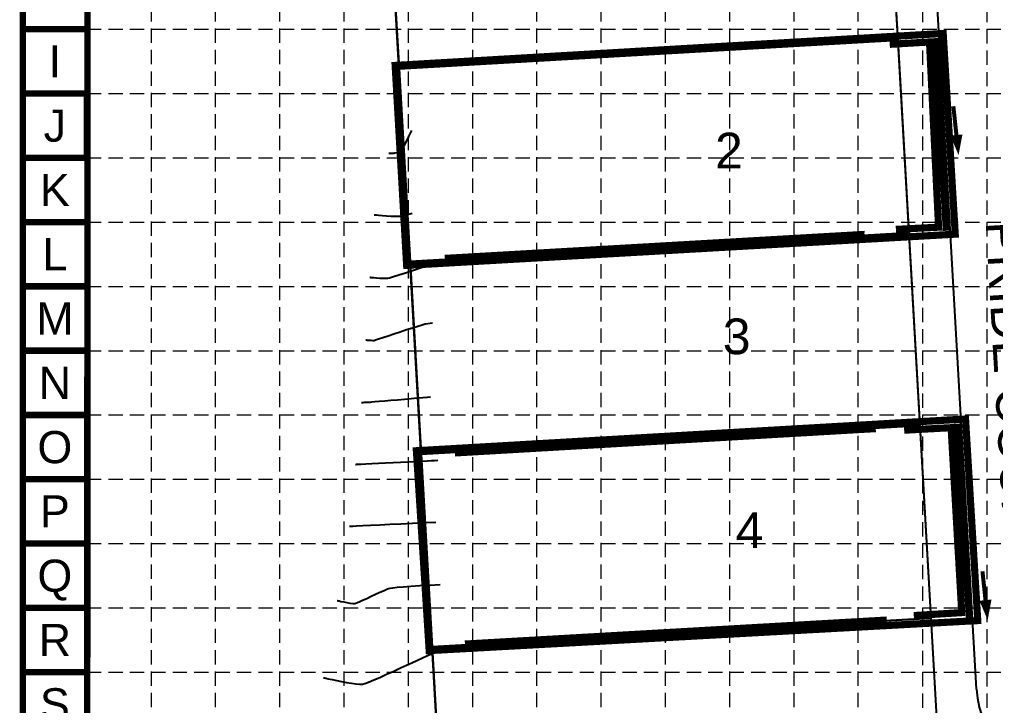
# Model space of a CAD drawing. Header units: inches. Extents: x 2547543 to 2548696, y 7125653 to 7126375.
# Drawn here: x 2547542.7 to 2547816, y 7126023.1 to 7126215.1 of the extents above; entities that cross this region are included whole.
import ezdxf
from ezdxf.enums import TextEntityAlignment as Align

# ---------------------------------------------------------------- set-up
doc = ezdxf.new("R2010")
doc.units = ezdxf.units.IN
doc.header["$MEASUREMENT"] = 0
doc.linetypes.add('HIDDEN', pattern=[0.375, 0.25, -0.125])
doc.linetypes.add('HIDDEN2', pattern=[0.1875, 0.125, -0.0625])
for name, color, linetype in [('BASE', 7, 'Continuous'), ('C-FLOW-ARR', 2, 'Continuous'), ('C-GRAD-WALL-SIDE', 2, 'HIDDEN2'), ('C-ROAD-BACK-N', 1, 'Continuous'), ('EROSION BLANKET', 84, 'Continuous'), ('GRID', 254, 'HIDDEN'), ('LIMITS OF DISTURBANCE', 1, 'HIDDEN'), ('SILT FENCE', 200, 'Continuous'), ('V-AREA', 6, 'Continuous'), ('V-PROP-E', 3, 'Continuous'), ('V-PROP-SUBD-IDEN-N', 7, 'Continuous'), ('V-PROP-SUBD-N', 7, 'Continuous'), ('V-RWAY-LABL-E', 1, 'Continuous'), ('V-RWAY-N', 4, 'Continuous'), ('V-TOPO-MAJR-E', 6, 'Continuous'), ('V-TOPO-MINR-E', 14, 'Continuous')]:
    doc.layers.add(name, color=color, linetype=linetype)
doc.styles.get("Standard").update_dxf_attribs({"font": 'ARIAL.TTF'})

msp = doc.modelspace()

# ---------------------------------------------------------------- linework, layer by layer
at = {"layer": 'BASE', "const_width": 1.799999999973807}
for points in [[(2547543.583313602, 7125654.376313475), (2548695.583313586, 7125654.376313475), (2548695.583313586, 7126374.376313465), (2547543.583313602, 7126374.376313465)], [(2547561.543997881, 7125672.371599755), (2548677.633600889, 7125672.340385177), (2548677.610338688, 7126356.384924904), (2547561.770809304, 7126356.405646428)]]:
    msp.add_lwpolyline(points, close=True, dxfattribs=at)
for points in [[(2547561.583313602, 7126212.376313467), (2547543.583313602, 7126212.376313467)], [(2547561.583313602, 7126194.376313467), (2547543.583313602, 7126194.376313467)], [(2547561.583313602, 7126176.376313468), (2547561.583313602, 7126194.376313467)], [(2547561.583313602, 7126176.376313468), (2547543.583313602, 7126176.376313468)], [(2547561.583313602, 7126158.376313468), (2547543.583313602, 7126158.376313468)], [(2547561.583313602, 7126140.376313468), (2547543.583313602, 7126140.376313468)], [(2547561.583313602, 7126122.376313468), (2547543.583313602, 7126122.376313468)], [(2547561.583313602, 7126104.376313468), (2547543.583313602, 7126104.376313468)], [(2547561.583313602, 7126086.376313468), (2547543.583313602, 7126086.376313468)], [(2547561.583313602, 7126068.376313468), (2547543.583313602, 7126068.376313468)], [(2547561.583313602, 7126050.376313469), (2547543.583313602, 7126050.376313469)], [(2547561.583313602, 7126032.376313469), (2547543.583313602, 7126032.376313469)]]:
    msp.add_lwpolyline(points, dxfattribs=at)
at = {"layer": 'C-FLOW-ARR', "color": 7, "const_width": 1.125}
for points in [[(2547805.110548734, 7126182.726649622), (2547804.246881572, 7126190.793035371)], [(2547813.256974375, 7126052.542253294), (2547812.393307213, 7126060.608639043)]]:
    msp.add_lwpolyline(points, dxfattribs=at)
at = {"layer": 'C-FLOW-ARR', "color": 7}
for points in [[(2547805.709394164, 7126177.133617426, 0, 3.375, 0), (2547805.110548734, 7126182.726649622, 2.25, 2.25, 0)], [(2547813.855819805, 7126046.949221098, 0, 3.375, 0), (2547813.256974375, 7126052.542253294, 2.25, 2.25, 0)]]:
    msp.add_lwpolyline(points, format="xyseb", dxfattribs=at)
at = {"layer": 'C-GRAD-WALL-SIDE', "color": 4, "const_width": 2}
for points in [[(2547779.385109705, 7126154.627481727), (2547661.838642328, 7126147.88404109)], [(2547782.477912522, 7126100.716123267), (2547664.650996121, 7126093.956593747)], [(2547785.57071534, 7126046.80476481), (2547667.463349914, 7126040.029146407)]]:
    msp.add_lwpolyline(points, dxfattribs=at)
at = {"layer": 'C-GRAD-WALL-SIDE', "color": 4, "linetype": 'Continuous'}
for points in [[(2547779.327835579, 7126155.625840217), (2547661.786561702, 7126148.882697523)], [(2547779.442383832, 7126153.629123237), (2547661.890722954, 7126146.885384657)], [(2547782.420638396, 7126101.714481757), (2547664.598915495, 7126094.955250183)], [(2547782.535186648, 7126099.717764777), (2547664.703076747, 7126092.957937318)], [(2547667.411269288, 7126041.02780284), (2547785.513441213, 7126047.8031233)], [(2547667.51543054, 7126039.030489975), (2547785.627989466, 7126045.80640632)]]:
    msp.add_lwpolyline(points, dxfattribs=at)
at = {"layer": 'C-ROAD-BACK-N', "color": 7}
msp.add_line((2547810.71058254, 7126027.623331104), (2547797.147262902, 7126264.048680569), dxfattribs=at)
msp.add_arc((2547835.669544789, 7126029.055184261), 25, 183.2833624749331, 273.2833624749331, dxfattribs=at)
at = {"layer": 'EROSION BLANKET', "ltscale": 60, "const_width": 2}
for points in [[(2547799.150386869, 7126209.87257712), (2547802.280095684, 7126155.932653951)], [(2547805.251609893, 7126101.945140596), (2547808.744480715, 7126047.699618334)]]:
    msp.add_lwpolyline(points, dxfattribs=at)
at = {"layer": 'GRID', "color": 252, "linetype": 'HIDDEN', "lineweight": 0, "ltscale": 16}
for p, q in [((2547579.523132143, 7126356.547205457), (2547579.523132143, 7125726.296813901)), ((2547597.523132143, 7126356.547205457), (2547597.523132143, 7125726.296813901)), ((2547615.523132142, 7126356.547205457), (2547615.523132142, 7125726.296813901)), ((2547633.523132142, 7126356.547205457), (2547633.523132142, 7125726.296813901)), ((2547651.523132142, 7126356.547205457), (2547651.523132142, 7125726.296813901)), ((2547669.523132142, 7126356.547205457), (2547669.523132142, 7125726.296813901)), ((2547687.523132141, 7126356.547205457), (2547687.523132141, 7125726.296813901)), ((2547705.523132141, 7126356.547205457), (2547705.523132141, 7125726.296813901)), ((2547723.523132141, 7126356.547205457), (2547723.523132141, 7125726.296813901)), ((2547741.52313214, 7126356.547205457), (2547741.52313214, 7125726.296813901)), ((2547759.52313214, 7126356.547205457), (2547759.52313214, 7125726.296813901)), ((2547777.52313214, 7126356.547205457), (2547777.52313214, 7125726.296813901)), ((2547795.583313599, 7126356.376313465), (2547795.583313599, 7125726.296813901)), ((2547813.583313598, 7126356.376313465), (2547813.583313598, 7125726.296813901)), ((2547561.583313602, 7126212.376313467), (2548677.583313586, 7126212.376313467)), ((2547561.583313602, 7126194.376313467), (2548677.583313586, 7126194.376313467)), ((2547561.583313602, 7126176.376313468), (2548677.583313586, 7126176.376313468)), ((2547561.583313602, 7126158.376313468), (2548677.583313586, 7126158.376313468)), ((2547561.583313602, 7126140.376313468), (2548677.583313586, 7126140.376313468)), ((2547561.583313602, 7126122.376313468), (2548677.583313586, 7126122.376313468)), ((2547561.583313602, 7126104.376313468), (2548677.583313586, 7126104.376313468)), ((2547561.583313602, 7126086.376313468), (2548677.583313586, 7126086.376313468)), ((2547561.583313602, 7126068.376313468), (2548677.583313586, 7126068.376313468)), ((2547561.583313602, 7126050.376313469), (2548677.583313586, 7126050.376313469)), ((2547561.583313602, 7126032.376313469), (2548677.583313586, 7126032.376313469))]:
    msp.add_line(p, q, dxfattribs=at)
at = {"layer": 'LIMITS OF DISTURBANCE', "color": 1, "ltscale": 60, "const_width": 2}
for points in [[(2547801.401629456, 7126211.177969604), (2547647.895138307, 7126202.227110364), (2547651.11543723, 7126146.26208145), (2547804.771617772, 7126154.987866409)], [(2547807.657615779, 7126103.243919881), (2547653.840943933, 7126094.365202223), (2547657.430622336, 7126038.41217294), (2547811.076642025, 7126046.816119625)]]:
    msp.add_lwpolyline(points, close=True, dxfattribs=at)
at = {"layer": 'SILT FENCE', "ltscale": 60, "const_width": 2}
for points in [[(2547786.426918559, 7126208.129223889), (2547797.561998751, 7126208.791870113), (2547800.106714923, 7126156.944391936), (2547788.150891177, 7126156.327528588)], [(2547790.467248585, 7126100.105911052), (2547803.619636904, 7126100.817239307), (2547806.595020984, 7126049.04957225), (2547793.16585583, 7126048.219188635)]]:
    msp.add_lwpolyline(points, dxfattribs=at)
at = {"layer": 'V-AREA', "color": 7}
for p, q in [((2547644.915525241, 7126272.46168951), (2547649.001599421, 7126201.236389086)), ((2547788.771788013, 7126209.254766759), (2547786.142218206, 7126255.091403906)), ((2547649.001599421, 7126201.236389086), (2547788.771788013, 7126209.254766759)), ((2547788.771788014, 7126209.25476676), (2547649.001599421, 7126201.236389088)), ((2547791.86459083, 7126155.343408302), (2547788.771788014, 7126209.25476676)), ((2547649.001599421, 7126201.236389088), (2547652.094402237, 7126147.32503063)), ((2547652.094402237, 7126147.32503063), (2547791.86459083, 7126155.343408302)), ((2547791.864590829, 7126155.343408302), (2547652.094402237, 7126147.32503063)), ((2547794.957393647, 7126101.432049843), (2547791.864590829, 7126155.343408302)), ((2547652.094402237, 7126147.32503063), (2547655.187205054, 7126093.413672173)), ((2547655.187205054, 7126093.413672173), (2547794.957393647, 7126101.432049843)), ((2547794.957393648, 7126101.432049843), (2547655.187205053, 7126093.413672172)), ((2547798.050196465, 7126047.520691387), (2547794.957393648, 7126101.432049843)), ((2547655.187205053, 7126093.413672172), (2547658.28000787, 7126039.502313715)), ((2547658.28000787, 7126039.502313715), (2547798.050196465, 7126047.520691387)), ((2547798.050196465, 7126047.520691387), (2547658.280007871, 7126039.502313715)), ((2547801.142999281, 7125993.609332931), (2547798.050196465, 7126047.520691387)), ((2547658.280007871, 7126039.502313715), (2547661.372810687, 7125985.590955258))]:
    msp.add_line(p, q, dxfattribs=at)
at = {"layer": 'V-PROP-E', "color": 7}
msp.add_line((2547666.211702047, 7125901.243125121), (2547644.915525241, 7126272.461689509), dxfattribs=at)
at = {"layer": 'V-PROP-SUBD-N'}
for p, q in [((2547649.00159942, 7126201.236389087), (2547788.771788014, 7126209.254766759)), ((2547652.094402237, 7126147.32503063), (2547791.864590831, 7126155.343408303)), ((2547655.187205054, 7126093.413672173), (2547794.957393648, 7126101.432049843)), ((2547658.28000787, 7126039.502313714), (2547798.050196465, 7126047.520691386))]:
    msp.add_line(p, q, dxfattribs=at)
at = {"layer": 'V-RWAY-N', "color": 7}
msp.add_line((2547801.319965513, 7125990.524593767), (2547786.142218206, 7126255.091403905), dxfattribs=at)
at = {"layer": 'V-TOPO-MAJR-E', "color": 35, "extrusion": (0.8961621557190116, -0.4437267071712657, 0), "elevation": -878968.3414878333}
msp.add_lwpolyline([(7516674.45049397, 600.0000000000009), (7516676.072550173, 600.0000000000009)], dxfattribs=at)
at = {"layer": 'V-TOPO-MAJR-E', "color": 35, "extrusion": (0.8986745766805228, -0.4386160111396794, 0), "elevation": -836147.8158941376}
msp.add_lwpolyline([(7521559.768755524, 600.0000000000009), (7521561.618467611, 600.0000000000009)], dxfattribs=at)
at = {"layer": 'V-TOPO-MAJR-E', "color": 35, "extrusion": (0.8839332420058692, -0.4676131132431954, 0), "elevation": -1080342.173639154}
msp.add_lwpolyline([(7490381.023867678, 600), (7490381.921788977, 600)], dxfattribs=at)
at = {"layer": 'V-TOPO-MAJR-E', "color": 35, "extrusion": (0.8922016729296207, -0.4516372159395038, 0), "elevation": -945429.986132483}
msp.add_lwpolyline([(7508603.244793799, 600.0000000000005), (7508604.549539695, 600.0000000000005)], dxfattribs=at)
at = {"layer": 'V-TOPO-MAJR-E', "color": 35}
for points, elevation in [([(2547646.136882814, 7126177.699932613), (2547646.165210962, 7126177.698102023)], 600), ([(2547646.165210962, 7126177.698102023), (2547646.252336401, 7126177.690617041)], 600), ([(2547646.252336401, 7126177.690617041), (2547646.443434332, 7126177.672798378)], 600), ([(2547646.443434332, 7126177.672798378), (2547646.766859843, 7126177.645047917)], 600), ([(2547646.766859843, 7126177.645047917), (2547647.186858665, 7126177.621753665)], 600), ([(2547647.50171898, 7126177.634206166), (2547647.818255039, 7126177.72062214)], 600), ([(2547648.923596565, 7126178.124128967), (2547649.46031917, 7126178.372767081)], 600), ([(2547636.820372253, 7126090.551190739), (2547636.897180258, 7126090.554948816)], 595), ([(2547637.10699613, 7126090.565036541), (2547637.554299565, 7126090.58625229)], 595), ([(2547637.554299565, 7126090.58625229), (2547638.376010033, 7126090.624931702)], 595), ([(2547641.347374872, 7126090.764471794), (2547643.198954331, 7126090.85173386)], 595), ([(2547643.198954331, 7126090.85173386), (2547645.206464825, 7126090.946826519)], 595), ([(2547649.425277945, 7126091.149011376), (2547651.504580084, 7126091.250357449)], 595), ([(2547651.504580084, 7126091.250357449), (2547653.475812285, 7126091.348041867)], 595), ([(2547653.475812285, 7126091.348041867), (2547655.272974305, 7126091.439191569)], 595), ([(2547656.8300659, 7126091.520933492), (2547658.081086828, 7126091.590394575)], 595), ([(2547658.081086828, 7126091.590394575), (2547658.960036845, 7126091.644701754)], 595)]:
    msp.add_lwpolyline(points, dxfattribs=dict(at, elevation=elevation))
at = {"layer": 'V-TOPO-MAJR-E', "color": 35, "extrusion": (0.03951839540397376, -0.9992188431093038, 0), "elevation": -7019932.030120007}
msp.add_lwpolyline([(2827272.179678999, 600.0000000000009), (2827272.494785463, 600.0000000000009)], dxfattribs=at)
at = {"layer": 'V-TOPO-MAJR-E', "color": 35, "extrusion": (0.320726899644062, -0.9471717140227044, 0), "elevation": -5932614.779938181}
msp.add_lwpolyline([(4698616.837390557, 600), (4698617.382141839, 600)], dxfattribs=at)
at = {"layer": 'V-TOPO-MAJR-E', "color": 35, "extrusion": (0.3618850327026339, -0.9322227325622422, 0), "elevation": -5721229.229570207}
msp.add_lwpolyline([(4953832.812441084, 600.0000000000009), (4953833.44465965, 600.0000000000009)], dxfattribs=at)
at = {"layer": 'V-TOPO-MAJR-E', "color": 35, "extrusion": (0.5475103878567682, -0.8367988857479026, 0), "elevation": -4568313.577829861}
msp.add_lwpolyline([(6033526.914481545, 600), (6033527.342344516, 600)], dxfattribs=at)
at = {"layer": 'V-TOPO-MAJR-E', "color": 35, "extrusion": (0.8507264668145925, -0.5256086744538755, 0), "elevation": -1578228.162911265}
msp.add_lwpolyline([(7401495.592243318, 600), (7401495.994773903, 600)], dxfattribs=at)
at = {"layer": 'V-TOPO-MAJR-E', "color": 35, "extrusion": (0.04802346716859313, -0.9988462076821972, 0), "elevation": -6995522.169521319}
msp.add_lwpolyline([(2886917.029105748, 595), (2886917.239163983, 595)], dxfattribs=at)
at = {"layer": 'V-TOPO-MAJR-E', "color": 35, "extrusion": (0.04688949153876383, -0.9989000828827858, 0), "elevation": -6998795.047798769}
msp.add_lwpolyline([(2878974.951013987, 595), (2878976.294208049, 595)], dxfattribs=at)
at = {"layer": 'V-TOPO-MAJR-E', "color": 35, "extrusion": (0.04692673220810048, -0.998898334068222, 0), "elevation": -6998687.709779277}
msp.add_lwpolyline([(2879237.219245578, 595), (2879238.850691068, 595)], dxfattribs=at)
at = {"layer": 'V-TOPO-MAJR-E', "color": 35, "extrusion": (0.04764689295797558, -0.9988642418224067, 0), "elevation": -6996610.052312064}
msp.add_lwpolyline([(2884287.790140219, 595.0000000000009), (2884289.8899664, 595.0000000000009)], dxfattribs=at)
at = {"layer": 'V-TOPO-MAJR-E', "color": 35, "extrusion": (0.04808986971797832, -0.9988430129056858, 0), "elevation": -6995330.224570366}
msp.add_lwpolyline([(2887392.49889738, 595.0000000000009), (2887394.622726456, 595.0000000000009)], dxfattribs=at)
at = {"layer": 'V-TOPO-MAJR-E', "color": 35, "extrusion": (0.05242435334272016, -0.9986248981357303, 0), "elevation": -6982733.157342731}
msp.add_lwpolyline([(2917732.723019634, 595), (2917734.282255338, 595)], dxfattribs=at)
at = {"layer": 'V-TOPO-MAJR-E', "color": 35, "extrusion": (0.0776068450435079, -0.9969840407962371, 0), "elevation": -6906883.868883774}
msp.add_lwpolyline([(3093008.814584478, 595), (3093009.675785392, 595)], dxfattribs=at)
at = {"layer": 'V-TOPO-MINR-E', "color": 35, "extrusion": (-0.05803616822837105, -0.998314481101706, 0), "elevation": -7262004.542468028}
msp.add_lwpolyline([(2129772.831485707, 599.0000000000009), (2129772.903650738, 599.0000000000009)], dxfattribs=at)
at = {"layer": 'V-TOPO-MINR-E', "color": 35}
for points, elevation in [([(2547642.048474427, 7126160.438047695), (2547642.238215112, 7126160.42429959)], 599), ([(2547642.238215112, 7126160.42429959), (2547642.625958903, 7126160.392081731)], 599), ([(2547644.346913064, 7126160.24274436), (2547645.519015193, 7126160.149877145)], 599), ([(2547645.519015193, 7126160.149877145), (2547646.729282891, 7126160.069292231)], 599), ([(2547649.672248465, 7126160.054035233), (2547650.335755202, 7126160.193809981)], 599), ([(2547646.729282891, 7126160.069292231), (2547647.886033065, 7126160.016270012)], 599), ([(2547647.886033065, 7126160.016270012), (2547648.897582621, 7126160.006090881)], 599), ([(2547650.817386344, 7126144.202001745), (2547653.036198457, 7126144.925512664)], 598), ([(2547641.040923334, 7126142.89981605), (2547641.347847748, 7126142.873880472)], 598), ([(2547641.886876698, 7126142.826557783), (2547642.705019305, 7126142.757633746)], 598), ([(2547642.705019305, 7126142.757633746), (2547643.600277464, 7126142.691733366)], 598), ([(2547643.600277464, 7126142.691733366), (2547644.483422101, 7126142.643728039)], 598), ([(2547645.856454513, 7126142.660888118), (2547646.357496093, 7126142.790470019)], 598), ([(2547647.40201322, 7126143.108101923), (2547648.91398395, 7126143.587405331)], 598), ([(2547657.089854493, 7126129.99056111), (2547658.359320768, 7126130.154564397)], 597), ([(2547647.572051086, 7126127.103010618), (2547649.311747331, 7126127.688288743)], 597), ([(2547651.057198345, 7126128.268351561), (2547652.72038215, 7126128.809789055)], 597), ([(2547654.21327677, 7126129.279191207), (2547655.447860228, 7126129.643148)], 597), ([(2547656.336110549, 7126129.868249417), (2547657.089854493, 7126129.99056111)], 597), ([(2547639.738587979, 7126125.38344005), (2547639.847365856, 7126125.374874929)], 597), ([(2547639.847365856, 7126125.374874929), (2547640.082228073, 7126125.354430498)], 597), ([(2547640.082228073, 7126125.354430498), (2547640.490852961, 7126125.319383297)], 597), ([(2547648.575841993, 7126108.653901143), (2547650.48223221, 7126108.819505479)], 596), ([(2547655.646789006, 7126109.273654559), (2547656.907924842, 7126109.387278955)], 596), ([(2547638.4956713, 7126107.88242659), (2547638.535270277, 7126107.884334601)], 596), ([(2547638.898960775, 7126107.900982201), (2547639.331354506, 7126107.920712192)], 596), ([(2547639.331354506, 7126107.920712192), (2547639.948209879, 7126107.94968458)], 596), ([(2547640.982100215, 7126108.005235017), (2547641.376765708, 7126108.036973407)], 596), ([(2547635.145073206, 7126073.219954888), (2547635.229836289, 7126073.22412637)], 594), ([(2547635.475478317, 7126073.236141301), (2547636.025519858, 7126073.262928626)], 594), ([(2547643.598100698, 7126073.63057299), (2547646.451154778, 7126073.769221339)], 594), ([(2547652.738968042, 7126074.075376512), (2547656.028541357, 7126074.23596677)], 594), ([(2547650.183571479, 7126056.269724333), (2547652.330504151, 7126056.424552964)], 593), ([(2547643.650287169, 7126054.78628077), (2547644.787778884, 7126055.283354446)], 593), ([(2547645.768732424, 7126055.670523149), (2547646.530405473, 7126055.907494967)], 593), ([(2547646.530405473, 7126055.907494967), (2547647.208738287, 7126056.007265468)], 593), ([(2547648.45138824, 7126056.129318546), (2547650.183571479, 7126056.269724333)], 593), ([(2547631.686848678, 7126052.412243242), (2547631.739988948, 7126052.402850886)], 593), ([(2547631.739988948, 7126052.402850886), (2547631.883958181, 7126052.374004683)], 593), ([(2547631.883958181, 7126052.374004683), (2547632.183624587, 7126052.309188191)], 593), ([(2547632.183624587, 7126052.309188191), (2547632.710017521, 7126052.192643076)], 593), ([(2547633.508799945, 7126052.020188714), (2547634.382279016, 7126051.84603742)], 593), ([(2547635.242878221, 7126051.700243634), (2547636.003021042, 7126051.612861796)], 593), ([(2547636.003021042, 7126051.612861796), (2547636.575130967, 7126051.613946348)], 593), ([(2547637.810737101, 7126052.062554689), (2547638.789784923, 7126052.504774558)], 593), ([(2547657.448401972, 7126037.242394014), (2547658.945970671, 7126037.880694121)], 592), ([(2547651.704774287, 7126034.64319436), (2547653.762432753, 7126035.587679836)], 592), ([(2547643.568305349, 7126030.923563494), (2547645.457555791, 7126031.772795959)], 592), ([(2547645.457555791, 7126031.772795959), (2547647.486964779, 7126032.699788124)], 592), ([(2547627.818040987, 7126030.803947138), (2547627.891473227, 7126030.791243705)], 592), ([(2547627.891473227, 7126030.791243705), (2547628.083551072, 7126030.754446385)], 592), ([(2547628.475922856, 7126030.673514402), (2547629.169115097, 7126030.52523691)], 592), ([(2547635.641250696, 7126029.259599433), (2547636.880928765, 7126029.091628027)], 592), ([(2547636.880928765, 7126029.091628027), (2547637.931666159, 7126029.005322272)], 592)]:
    msp.add_lwpolyline(points, dxfattribs=dict(at, elevation=elevation))
at = {"layer": 'V-TOPO-MINR-E', "color": 35, "extrusion": (-0.08728630007013144, -0.9961832671853443, 0), "elevation": -7321336.040591681}
msp.add_lwpolyline([(1915902.780417258, 599.0000000000009), (1915903.461718298, 599.0000000000009)], dxfattribs=at)
at = {"layer": 'V-TOPO-MINR-E', "color": 35, "extrusion": (-0.08590702256461528, -0.996303158418201, 0), "elevation": -7318676.497637302}
msp.add_lwpolyline([(1926037.854462449, 599.0000000000009), (1926038.900583257, 599.0000000000009)], dxfattribs=at)
at = {"layer": 'V-TOPO-MINR-E', "color": 35, "extrusion": (0.2636376280398247, -0.9646217917305908, 0), "elevation": -6202392.922718836}
msp.add_lwpolyline([(4336243.002107107, 599.0000000000009), (4336244.067224462, 599.0000000000009)], dxfattribs=at)
at = {"layer": 'V-TOPO-MINR-E', "color": 35, "extrusion": (0.2871045796675691, -0.9578992433100197, 0), "elevation": -6094701.352571127}
msp.add_lwpolyline([(4486346.620726013, 599.0000000000005), (4486347.99020167, 599.0000000000005)], dxfattribs=at)
at = {"layer": 'V-TOPO-MINR-E', "color": 35, "extrusion": (0.06177217174927699, -0.9980902758755732, 0), "elevation": -6955177.201154394}
msp.add_lwpolyline([(2982981.970831412, 599), (2982982.746979484, 599)], dxfattribs=at)
at = {"layer": 'V-TOPO-MINR-E', "color": 35, "extrusion": (-0.3124256551945241, 0.9499422140195015, 0), "elevation": 5973473.716616007}
msp.add_lwpolyline([(-4646516.250101885, 598), (-4646519.009812626, 598)], dxfattribs=at)
at = {"layer": 'V-TOPO-MINR-E', "color": 35, "extrusion": (0.3072724959313995, -0.9516215703965984, 0), "elevation": -5998569.510961546}
msp.add_lwpolyline([(4614065.586812168, 598.0000000000009), (4614067.586979518, 598.0000000000009)], dxfattribs=at)
at = {"layer": 'V-TOPO-MINR-E', "color": 35, "extrusion": (0.3115785039673821, -0.9502204143594517, 0), "elevation": -5977614.462259475}
msp.add_lwpolyline([(4641185.498646601, 598), (4641188.085625218, 598)], dxfattribs=at)
at = {"layer": 'V-TOPO-MINR-E', "color": 35, "extrusion": (-0.05896392140515871, -0.998260114385287, 0), "elevation": -7263963.134637601}
msp.add_lwpolyline([(2123022.904504951, 598), (2123022.959115933, 598)], dxfattribs=at)
at = {"layer": 'V-TOPO-MINR-E', "color": 35, "extrusion": (-0.0740416492765647, -0.9972551499854018, 0), "elevation": -7295214.250808089}
msp.add_lwpolyline([(2013016.627133046, 598), (2013016.775092103, 598)], dxfattribs=at)
at = {"layer": 'V-TOPO-MINR-E', "color": 35, "extrusion": (-0.08745609280633171, -0.9961683752413798, 0), "elevation": -7321644.926566069}
msp.add_lwpolyline([(1914655.12965398, 598.0000000000009), (1914655.670756231, 598.0000000000009)], dxfattribs=at)
at = {"layer": 'V-TOPO-MINR-E', "color": 35, "extrusion": (-0.01948829272906285, -0.9998100851894356, 0), "elevation": -7174438.525160315}
msp.add_lwpolyline([(2408284.294132616, 598.0000000000009), (2408285.076083162, 598.0000000000009)], dxfattribs=at)
at = {"layer": 'V-TOPO-MINR-E', "color": 35, "extrusion": (0.05471711913015481, -0.9985018962796698, 0), "elevation": -6976067.118227174}
msp.add_lwpolyline([(2933750.623515744, 598.0000000000005), (2933751.215633168, 598.0000000000005)], dxfattribs=at)
at = {"layer": 'V-TOPO-MINR-E', "color": 35, "extrusion": (0.2909397793769233, -0.9567413677562537, 0), "elevation": -6076663.931000317}
msp.add_lwpolyline([(4510717.07189785, 598), (4510718.163642351, 598)], dxfattribs=at)
at = {"layer": 'V-TOPO-MINR-E', "color": 35, "extrusion": (0.3153692904103649, -0.9489690251352058, 0), "elevation": -5959024.089684157}
msp.add_lwpolyline([(4665002.116184518, 597.0000000000005), (4665003.955497463, 597.0000000000005)], dxfattribs=at)
at = {"layer": 'V-TOPO-MINR-E', "color": 35, "extrusion": (0.2999468016461126, -0.9539559298952274, 0), "elevation": -6033852.550111842}
msp.add_lwpolyline([(4567807.964536706, 597.0000000000005), (4567809.529488057, 597.0000000000005)], dxfattribs=at)
at = {"layer": 'V-TOPO-MINR-E', "color": 35, "extrusion": (0.2456556077939955, -0.9693571696538705, 0), "elevation": -6281919.013974704}
msp.add_lwpolyline([(4220161.782897386, 597), (4220162.699226627, 597)], dxfattribs=at)
at = {"layer": 'V-TOPO-MINR-E', "color": 35, "extrusion": (-0.06170437012150926, -0.9980944698313421, 0), "elevation": -7269746.841902364}
msp.add_lwpolyline([(2103072.018633796, 597), (2103072.056015161, 597)], dxfattribs=at)
at = {"layer": 'V-TOPO-MINR-E', "color": 35, "extrusion": (-0.07304237516488096, -0.9973288381623551, 0), "elevation": -7293175.997898012}
msp.add_lwpolyline([(2020326.211747405, 597.0000000000009), (2020326.795338021, 597.0000000000009)], dxfattribs=at)
at = {"layer": 'V-TOPO-MINR-E', "color": 35, "extrusion": (-0.04243145624018183, -0.9990993802026591, 0), "elevation": -7227807.467953672}
msp.add_lwpolyline([(2242974.744055209, 597), (2242975.299209461, 597)], dxfattribs=at)
at = {"layer": 'V-TOPO-MINR-E', "color": 35, "extrusion": (0.03517500818983598, -0.9993811679228526, 0), "elevation": -7032102.063194545}
msp.add_lwpolyline([(2796726.579321906, 597), (2796726.992699298, 597)], dxfattribs=at)
at = {"layer": 'V-TOPO-MINR-E', "color": 35, "extrusion": (0.2715450914927892, -0.9624257183212493, 0), "elevation": -6166566.538630794}
msp.add_lwpolyline([(4386980.558825961, 597), (4386980.964667938, 597)], dxfattribs=at)
at = {"layer": 'V-TOPO-MINR-E', "color": 35, "extrusion": (0.3092819767887497, -0.9509703774743161, 0), "elevation": -5988794.253305117}
msp.add_lwpolyline([(4626714.628253981, 597), (4626715.507837012, 597)], dxfattribs=at)
at = {"layer": 'V-TOPO-MINR-E', "color": 35, "extrusion": (0.3179162404222283, -0.9481188027224203, 0), "elevation": -5946476.549705315}
msp.add_lwpolyline([(4680979.560165231, 597.0000000000005), (4680980.819817586, 597.0000000000005)], dxfattribs=at)
at = {"layer": 'V-TOPO-MINR-E', "color": 35, "extrusion": (0.3205556079164708, -0.9472296987707375, 0), "elevation": -5933416.512893753}
msp.add_lwpolyline([(4697524.164516357, 597.0000000000009), (4697525.710203514, 597.0000000000009)], dxfattribs=at)
at = {"layer": 'V-TOPO-MINR-E', "color": 35, "extrusion": (0.3205977065612235, -0.9472154509654517, 0), "elevation": -5933207.728789486}
msp.add_lwpolyline([(4697789.412110344, 597.0000000000009), (4697791.149750389, 597.0000000000009)], dxfattribs=at)
at = {"layer": 'V-TOPO-MINR-E', "color": 35, "extrusion": (0.08479453199475122, -0.9963984581199387, 0), "elevation": -6884417.001295995}
msp.add_lwpolyline([(3142721.791851517, 596), (3142723.025482398, 596)], dxfattribs=at)
at = {"layer": 'V-TOPO-MINR-E', "color": 35, "extrusion": (0.0853682794314439, -0.9963494652314092, 0), "elevation": -6882606.16876633}
msp.add_lwpolyline([(3146686.795391354, 596.0000000000009), (3146688.323438343, 596.0000000000009)], dxfattribs=at)
at = {"layer": 'V-TOPO-MINR-E', "color": 35, "extrusion": (0.08578693789833496, -0.9963135055222464, 0), "elevation": -6881283.322840613}
msp.add_lwpolyline([(3149580.116459836, 596), (3149581.855968675, 596)], dxfattribs=at)
at = {"layer": 'V-TOPO-MINR-E', "color": 35, "extrusion": (0.08615895375040106, -0.996281403363847, 0), "elevation": -6880106.794413641}
msp.add_lwpolyline([(3152151.096333214, 596), (3152152.964349569, 596)], dxfattribs=at)
at = {"layer": 'V-TOPO-MINR-E', "color": 35, "extrusion": (0.08698639910033613, -0.9962094992377644, 0), "elevation": -6877486.356977756}
msp.add_lwpolyline([(3157868.156943328, 596.0000000000009), (3157870.033111883, 596.0000000000009)], dxfattribs=at)
at = {"layer": 'V-TOPO-MINR-E', "color": 35, "extrusion": (0.0875587030792368, -0.9961593615055185, 0), "elevation": -6875671.038456126}
msp.add_lwpolyline([(3161820.600125322, 596.0000000000005), (3161822.355938881, 596.0000000000005)], dxfattribs=at)
at = {"layer": 'V-TOPO-MINR-E', "color": 35, "extrusion": (0.08838050256451419, -0.9960867867643081, 0), "elevation": -6873060.202101374}
msp.add_lwpolyline([(3167493.693422213, 596.0000000000009), (3167495.245927242, 596.0000000000009)], dxfattribs=at)
at = {"layer": 'V-TOPO-MINR-E', "color": 35, "extrusion": (0.09250083548391222, -0.9957126068473666, 0), "elevation": -6859896.562177613}
msp.add_lwpolyline([(3195905.173215601, 596.0000000000009), (3195906.070249921, 596.0000000000009)], dxfattribs=at)
at = {"layer": 'V-TOPO-MINR-E', "color": 35, "extrusion": (0.04633106011327912, -0.9989261398465753, 0), "elevation": -7000420.646904096}
msp.add_lwpolyline([(2875062.86052474, 596), (2875062.975855336, 596)], dxfattribs=at)
at = {"layer": 'V-TOPO-MINR-E', "color": 35, "extrusion": (0.04544575404126639, -0.9989668079769322, 0), "elevation": -7002965.892355255}
msp.add_lwpolyline([(2868857.796971526, 596.0000000000009), (2868858.045712274, 596.0000000000009)], dxfattribs=at)
at = {"layer": 'V-TOPO-MINR-E', "color": 35, "extrusion": (0.05017271361157674, -0.9987405563052153, 0), "elevation": -6989311.008452052}
msp.add_lwpolyline([(2901967.51246523, 596.0000000000009), (2901968.103314472, 596.0000000000009)], dxfattribs=at)
at = {"layer": 'V-TOPO-MINR-E', "color": 35, "extrusion": (0.05827571333026477, -0.9983005265128576, 0), "elevation": -6965531.778072303}
msp.add_lwpolyline([(2958589.916529238, 596.0000000000005), (2958590.361069959, 596.0000000000005)], dxfattribs=at)
at = {"layer": 'V-TOPO-MINR-E', "color": 35, "extrusion": (0.08373892822270287, -0.9964877279224833, 0), "elevation": -6887742.448307607}
msp.add_lwpolyline([(3135426.01650991, 596), (3135426.872770804, 596)], dxfattribs=at)
at = {"layer": 'V-TOPO-MINR-E', "color": 35, "extrusion": (0.04885395442214381, -0.9988059326702656, 0), "elevation": -6993102.157497477}
msp.add_lwpolyline([(2892730.03834059, 594.0000000000009), (2892730.284276281, 594.0000000000009)], dxfattribs=at)
at = {"layer": 'V-TOPO-MINR-E', "color": 35, "extrusion": (0.04852898063216518, -0.9988217749122228, 0), "elevation": -6994042.965292649}
msp.add_lwpolyline([(2890455.408200119, 594.0000000000009), (2890456.457380315, 594.0000000000009)], dxfattribs=at)
at = {"layer": 'V-TOPO-MINR-E', "color": 35, "extrusion": (0.04848079848407456, -0.9988241147360964, 0), "elevation": -6994182.389675867}
msp.add_lwpolyline([(2890119.068882649, 594.0000000000009), (2890120.834156842, 594.0000000000009)], dxfattribs=at)
at = {"layer": 'V-TOPO-MINR-E', "color": 35, "extrusion": (0.04847649366301215, -0.9988243236736578, 0), "elevation": -6994194.845709587}
msp.add_lwpolyline([(2890090.689983426, 594), (2890092.891648454, 594)], dxfattribs=at)
at = {"layer": 'V-TOPO-MINR-E', "color": 35, "extrusion": (0.04849877397990795, -0.9988232420816238, 0), "elevation": -6994130.375955639}
msp.add_lwpolyline([(2890248.907316144, 594.0000000000009), (2890251.472696775, 594.0000000000009)], dxfattribs=at)
at = {"layer": 'V-TOPO-MINR-E', "color": 35, "extrusion": (0.04859544498801277, -0.9988185434434109, 0), "elevation": -6993850.609677955}
msp.add_lwpolyline([(2890931.243383907, 594), (2890934.318170058, 594)], dxfattribs=at)
at = {"layer": 'V-TOPO-MINR-E', "color": 35, "extrusion": (0.04866813709226085, -0.9988150041083529, 0), "elevation": -6993640.194110047}
msp.add_lwpolyline([(2891443.310492963, 594), (2891446.530969052, 594)], dxfattribs=at)
at = {"layer": 'V-TOPO-MINR-E', "color": 35, "extrusion": (0.04887551726838649, -0.9988048777472743, 0), "elevation": -6993039.69985591}
msp.add_lwpolyline([(2892901.832505154, 594), (2892905.126335543, 594)], dxfattribs=at)
at = {"layer": 'V-TOPO-MINR-E', "color": 35, "extrusion": (0.06633062654242325, -0.997797698926235, 0), "elevation": -6941375.327542856}
msp.add_lwpolyline([(3014717.420458361, 593), (3014719.912845599, 593)], dxfattribs=at)
at = {"layer": 'V-TOPO-MINR-E', "color": 35, "extrusion": (0.06233483523355564, -0.9980552932159648, 0), "elevation": -6953390.856006068}
msp.add_lwpolyline([(2986901.939190445, 593), (2986904.696632841, 593)], dxfattribs=at)
at = {"layer": 'V-TOPO-MINR-E', "color": 35, "extrusion": (0.05920582210192458, -0.9982457967000089, 0), "elevation": -6962720.048636494}
msp.add_lwpolyline([(2965092.509091686, 593.0000000000009), (2965095.456740314, 593.0000000000009)], dxfattribs=at)
at = {"layer": 'V-TOPO-MINR-E', "color": 35, "extrusion": (0.4293425704788095, -0.90314171489011, 0), "elevation": -5342025.487147109}
msp.add_lwpolyline([(5360397.820634682, 593.0000000000009), (5360399.183269482, 593.0000000000009)], dxfattribs=at)
at = {"layer": 'V-TOPO-MINR-E', "color": 35, "extrusion": (0.4269491165935792, -0.9042756503632963, 0), "elevation": -5356203.633759297}
msp.add_lwpolyline([(5346232.163218234, 593), (5346233.559187604, 593)], dxfattribs=at)
at = {"layer": 'V-TOPO-MINR-E', "color": 35, "extrusion": (0.4180849014671854, -0.9084079563528569, 0), "elevation": -5408233.520759996}
msp.add_lwpolyline([(5293594.319610068, 593), (5293595.675044661, 593)], dxfattribs=at)
at = {"layer": 'V-TOPO-MINR-E', "color": 35, "extrusion": (0.3671256784582489, -0.9301713477723179, 0), "elevation": -5693146.626033908}
msp.add_lwpolyline([(4985904.066525896, 593), (4985905.121120345, 593)], dxfattribs=at)
at = {"layer": 'V-TOPO-MINR-E', "color": 35, "extrusion": (0.09774962741851835, -0.9952110380916908, 0), "elevation": -6842898.031042198}
msp.add_lwpolyline([(3232015.942973522, 593), (3232017.191603115, 593)], dxfattribs=at)
at = {"layer": 'V-TOPO-MINR-E', "color": 35, "extrusion": (-0.2110342620740258, -0.9774786648468966, 0), "elevation": -7503201.771888256}
msp.add_lwpolyline([(986415.4539327822, 593.0000000000009), (986416.2711193378, 593.0000000000009)], dxfattribs=at)
at = {"layer": 'V-TOPO-MINR-E', "color": 35, "extrusion": (-0.1670297321773406, -0.9859518591537652, 0), "elevation": -7451474.754584566}
msp.add_lwpolyline([(1321582.324326577, 593), (1321583.197187859, 593)], dxfattribs=at)
at = {"layer": 'V-TOPO-MINR-E', "color": 35, "extrusion": (0.2786313436650101, -0.9603981332382061, 0), "elevation": -6133995.265294313}
msp.add_lwpolyline([(4432286.747145243, 593), (4432287.24326662, 593)], dxfattribs=at)
at = {"layer": 'V-TOPO-MINR-E', "color": 35, "extrusion": (0.3784441338591404, -0.9256241340563701, 0), "elevation": -5631907.184971595}
msp.add_lwpolyline([(5054966.822971479, 593), (5054967.643101446, 593)], dxfattribs=at)
at = {"layer": 'V-TOPO-MINR-E', "color": 35, "extrusion": (0.4251983276528125, -0.9051002055912106, 0), "elevation": -5366539.834245233}
msp.add_lwpolyline([(5335854.000202756, 593.0000000000009), (5335855.255556837, 593.0000000000009)], dxfattribs=at)
at = {"layer": 'V-TOPO-MINR-E', "color": 35, "extrusion": (0.4055756435417253, -0.9140614844558955, 0), "elevation": -5480368.370911169}
msp.add_lwpolyline([(5218860.775523515, 592), (5218862.689657679, 592)], dxfattribs=at)
at = {"layer": 'V-TOPO-MINR-E', "color": 35, "extrusion": (0.3661217541277078, -0.9305669568356972, 0), "elevation": -5698502.022715501}
msp.add_lwpolyline([(4979764.721267394, 592.0000000000009), (4979765.989451319, 592.0000000000009)], dxfattribs=at)
at = {"layer": 'V-TOPO-MINR-E', "color": 35, "extrusion": (0.3039220639261587, -0.9526968977900915, 0), "elevation": -6014664.50111149}
msp.add_lwpolyline([(4592908.180190193, 592), (4592909.017098958, 592)], dxfattribs=at)
at = {"layer": 'V-TOPO-MINR-E', "color": 35, "extrusion": (0.1709496693781675, -0.9852797625748209, 0), "elevation": -6585619.826728816}
msp.add_lwpolyline([(3728352.692285963, 592.0000000000009), (3728353.608209006, 592.0000000000009)], dxfattribs=at)
at = {"layer": 'V-TOPO-MINR-E', "color": 35, "extrusion": (0.4187411382881291, -0.9081056431413483, 0), "elevation": -5404385.697886663}
msp.add_lwpolyline([(5297498.42033923, 592), (5297500.747836053, 592)], dxfattribs=at)
at = {"layer": 'V-TOPO-MINR-E', "color": 35, "extrusion": (0.413115515921988, -0.9106786318479807, 0), "elevation": -5437053.041030297}
msp.add_lwpolyline([(5263969.711077423, 592.0000000000009), (5263971.837330129, 592.0000000000009)], dxfattribs=at)
at = {"layer": 'V-TOPO-MINR-E', "color": 35, "extrusion": (0.418210989294871, -0.9083499151940321, 0), "elevation": -5407477.02262431}
msp.add_lwpolyline([(5294340.563854738, 592), (5294342.880359064, 592)], dxfattribs=at)
at = {"layer": 'V-TOPO-MINR-E', "color": 35, "extrusion": (-0.2020110300049201, -0.9793832466181721, 0), "elevation": -7493764.109018258}
msp.add_lwpolyline([(1055567.451091428, 592), (1055567.851722932, 592)], dxfattribs=at)
at = {"layer": 'V-TOPO-MINR-E', "color": 35, "extrusion": (0.2102490147327539, 0.9776478669766056, 0), "elevation": 7502385.065718921}
msp.add_lwpolyline([(-992443.3261461679, 592.0000000000005), (-992444.4380825339, 592.0000000000005)], dxfattribs=at)
at = {"layer": 'V-TOPO-MINR-E', "color": 35, "extrusion": (-0.2061617382052718, -0.9785179291664414, 0), "elevation": -7498172.285892284}
msp.add_lwpolyline([(1023787.091186516, 592.0000000000005), (1023788.382841898, 592.0000000000005)], dxfattribs=at)
at = {"layer": 'V-TOPO-MINR-E', "color": 35, "extrusion": (-0.1978015148972979, -0.9802420929057956, 0), "elevation": -7489159.960052704}
msp.add_lwpolyline([(1087756.119039793, 592.0000000000009), (1087757.51418535, 592.0000000000009)], dxfattribs=at)
at = {"layer": 'V-TOPO-MINR-E', "color": 35, "extrusion": (-0.1847338594853021, -0.9827885841622627, 0), "elevation": -7474014.743809828}
msp.add_lwpolyline([(1187365.540276727, 592.0000000000009), (1187366.962860988, 592.0000000000009)], dxfattribs=at)
at = {"layer": 'V-TOPO-MINR-E', "color": 35, "extrusion": (-0.1650302787776373, -0.9862885009400523, 0), "elevation": -7448757.736204726}
msp.add_lwpolyline([(1336691.767952002, 592.0000000000009), (1336693.142261303, 592.0000000000009)], dxfattribs=at)
at = {"layer": 'V-TOPO-MINR-E', "color": 35, "extrusion": (0.02306424648208774, -0.9997339848850861, 0), "elevation": -7065374.024694477}
msp.add_lwpolyline([(2711316.710886267, 592.0000000000009), (2711317.499739553, 592.0000000000009)], dxfattribs=at)
at = {"layer": 'V-TOPO-MINR-E', "color": 35, "extrusion": (0.2557575027009997, -0.9667409683116508, 0), "elevation": -6237446.481520591}
msp.add_lwpolyline([(4285442.110609802, 592), (4285442.808734743, 592)], dxfattribs=at)
at = {"layer": 'V-TOPO-MINR-E', "color": 35, "extrusion": (-0.3484211532100211, 0.9373380926836374, 0), "elevation": 5791847.164629349}
msp.add_lwpolyline([(-4870858.763949635, 592.0000000000009), (-4870859.912466529, 592.0000000000009)], dxfattribs=at)
at = {"layer": 'V-TOPO-MINR-E', "color": 35, "extrusion": (0.3830243113510783, -0.9237382621251715, 0), "elevation": -5606777.963353325}
msp.add_lwpolyline([(5082795.562970633, 592.0000000000005), (5082797.092430139, 592.0000000000005)], dxfattribs=at)
at = {"layer": 'V-TOPO-MINR-E', "color": 35, "extrusion": (0.4003074014665668, -0.9163809166122378, 0), "elevation": -5510318.172850941}
msp.add_lwpolyline([(5187213.032747874, 592.0000000000009), (5187214.870107029, 592.0000000000009)], dxfattribs=at)

# ---------------------------------------------------------------- texts
at = {"layer": 'BASE'}
for s, p in [('I', (2547552.583313602, 7126203.376313467)), ('J', (2547552.583313602, 7126185.376313467)), ('K', (2547552.583313602, 7126167.376313468)), ('L', (2547552.583313602, 7126149.376313468)), ('M', (2547552.583313602, 7126131.376313468)), ('N', (2547552.583313602, 7126113.376313468)), ('O', (2547552.583313602, 7126095.376313468)), ('P', (2547552.583313602, 7126077.376313468)), ('Q', (2547552.583313602, 7126059.376313468)), ('R', (2547552.583313602, 7126041.376313469)), ('S', (2547552.583313602, 7126023.376313469))]:
    msp.add_text(s, height=8.999999999869033, dxfattribs=at).set_placement(p, align=Align.MIDDLE_CENTER)
at = {"layer": 'V-PROP-SUBD-IDEN-N'}
for s, p in [('2', (2547737.499003503, 7126173.401172256)), ('3', (2547739.666850755, 7126121.382294284)), ('4', (2547743.258587543, 7126067.091342859))]:
    msp.add_text(s, height=10, dxfattribs=at).set_placement(p)
at = {"layer": 'V-RWAY-LABL-E', "color": 7}
msp.add_text('PRIDE COURT', height=10, rotation=273.2833624629032, dxfattribs=at).set_placement((2547813.272218657, 7126158.423287995))

doc.saveas('drawing.dxf')
